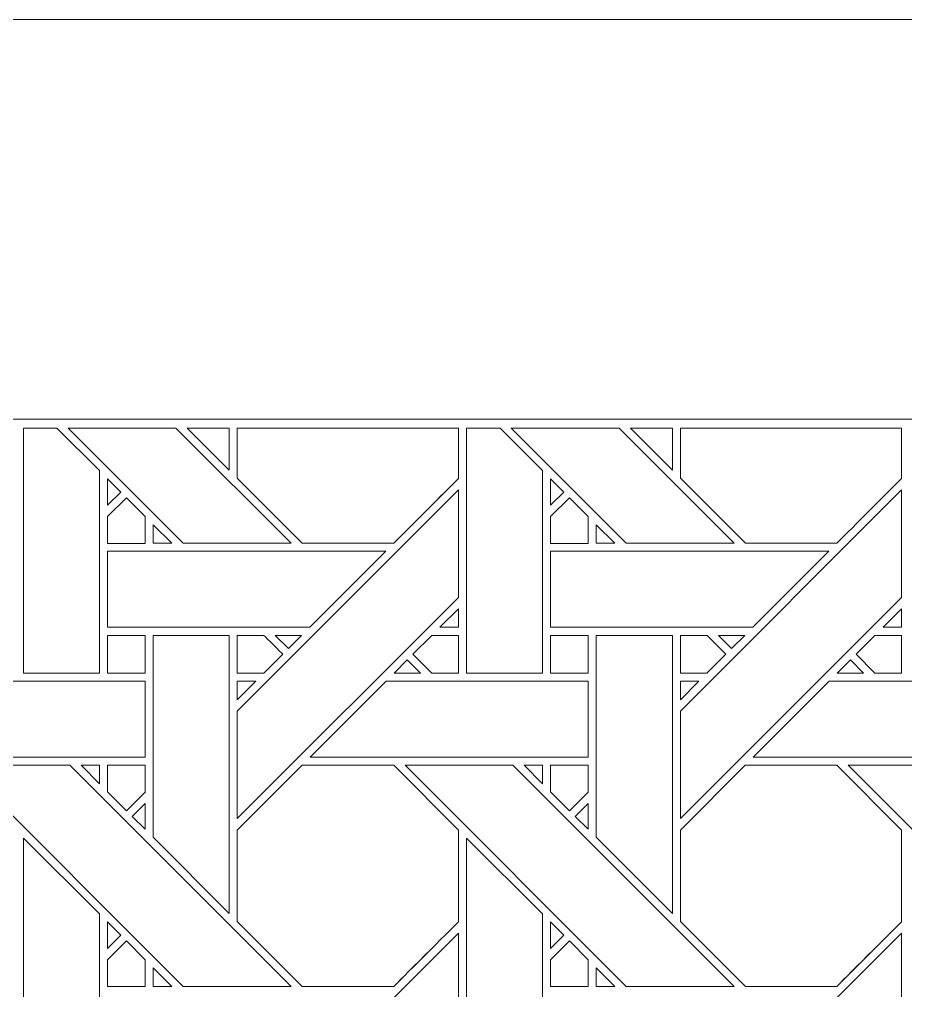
# Model space of a CAD drawing. Header units: inches. Extents: x 4.4 to 20.4, y 1.1 to 17.1.
# Drawn here: x 14.051 to 15.949, y 15.016 to 17.095 of the extents above; entities that cross this region are included whole.
import ezdxf

# ---------------------------------------------------------------- set-up
doc = ezdxf.new("R2010")
doc.units = ezdxf.units.IN
doc.header["$MEASUREMENT"] = 0
doc.layers.add('Design', color=7, linetype='Continuous', lineweight=0)

msp = doc.modelspace()

# ---------------------------------------------------------------- linework, layer by layer
at = {"layer": 'Design'}
for points, knots in [([(4.3829, 17.0948), (4.3829, 17.0948), (4.3829, 1.0948), (4.3829, 1.0948), (4.3829, 1.0948), (20.3829, 1.0948), (20.3829, 1.0948), (20.3829, 1.0948), (20.3829, 17.0948), (20.3829, 17.0948), (20.3829, 17.0948), (4.3829, 17.0948), (4.3829, 17.0948)], [0, 0, 0, 0, 1, 1, 1, 2, 2, 2, 3, 3, 3, 4, 4, 4, 4]), ([(19.3728, 16.2388), (19.3728, 16.2388), (5.2388, 16.2388), (5.2388, 16.2388), (5.2388, 16.2388), (5.2388, 1.9507), (5.2388, 1.9507), (5.2388, 1.9507), (19.5269, 1.9507), (19.5269, 1.9507), (19.5269, 1.9507), (19.5269, 16.2388), (19.5269, 16.2388), (19.5269, 16.2388), (19.3728, 16.2388), (19.3728, 16.2388)], [0, 0, 0, 0, 1, 1, 1, 2, 2, 2, 3, 3, 3, 4, 4, 4, 5, 5, 5, 5]), ([(14.1318, 16.2198), (14.1318, 16.2198), (14.2227, 16.1292), (14.2227, 16.1292), (14.2227, 16.1292), (14.2227, 15.6955), (14.2227, 15.6955), (14.2227, 15.6955), (14.0599, 15.6955), (14.0599, 15.6955), (14.0599, 15.6955), (14.0599, 16.2198), (14.0599, 16.2198), (14.0599, 16.2198), (14.1318, 16.2198), (14.1318, 16.2198)], [0, 0, 0, 0, 1, 1, 1, 2, 2, 2, 3, 3, 3, 4, 4, 4, 5, 5, 5, 5]), ([(14.6329, 15.9735), (14.6329, 15.9735), (14.4018, 15.9735), (14.4018, 15.9735), (14.4018, 15.9735), (14.1556, 16.2198), (14.1556, 16.2198), (14.1556, 16.2198), (14.3866, 16.2198), (14.3866, 16.2198), (14.3866, 16.2198), (14.6329, 15.9735), (14.6329, 15.9735)], [0, 0, 0, 0, 1, 1, 1, 2, 2, 2, 3, 3, 3, 4, 4, 4, 4]), ([(14.5007, 16.2198), (14.5007, 16.2198), (14.5007, 16.1299), (14.5007, 16.1299), (14.5007, 16.1299), (14.4108, 16.2198), (14.4108, 16.2198), (14.4108, 16.2198), (14.5007, 16.2198), (14.5007, 16.2198)], [0, 0, 0, 0, 1, 1, 1, 2, 2, 2, 3, 3, 3, 3]), ([(14.9915, 16.2198), (14.9915, 16.2198), (14.9915, 16.1123), (14.9915, 16.1123), (14.9737, 16.0943), (14.8618, 15.9826), (14.8528, 15.9736), (14.8528, 15.9736), (14.6571, 15.9736), (14.6571, 15.9736), (14.6571, 15.9736), (14.5179, 16.1128), (14.5179, 16.1128), (14.5179, 16.1128), (14.5179, 16.2198), (14.5179, 16.2198), (14.5179, 16.2198), (14.9915, 16.2198), (14.9915, 16.2198)], [0, 0, 0, 0, 1, 1, 1, 2, 2, 2, 3, 3, 3, 4, 4, 4, 5, 5, 5, 6, 6, 6, 6]), ([(14.9915, 16.2198), (14.9915, 16.2198), (14.9915, 16.1123), (14.9915, 16.1123), (14.9737, 16.0943), (14.8617, 15.9825), (14.8528, 15.9736), (14.8528, 15.9736), (14.6571, 15.9736), (14.6571, 15.9736), (14.6571, 15.9736), (14.5179, 16.1128), (14.5179, 16.1128), (14.5179, 16.1128), (14.5179, 16.2198), (14.5179, 16.2198), (14.5179, 16.2198), (14.9915, 16.2198), (14.9915, 16.2198)], [0, 0, 0, 0, 1, 1, 1, 2, 2, 2, 3, 3, 3, 4, 4, 4, 5, 5, 5, 6, 6, 6, 6]), ([(15.0805, 16.2198), (15.0805, 16.2198), (15.1714, 16.1292), (15.1714, 16.1292), (15.1714, 16.1292), (15.1714, 15.6955), (15.1714, 15.6955), (15.1714, 15.6955), (15.0087, 15.6955), (15.0087, 15.6955), (15.0087, 15.6955), (15.0087, 16.2198), (15.0087, 16.2198), (15.0087, 16.2198), (15.0805, 16.2198), (15.0805, 16.2198)], [0, 0, 0, 0, 1, 1, 1, 2, 2, 2, 3, 3, 3, 4, 4, 4, 5, 5, 5, 5]), ([(15.5816, 15.9735), (15.5816, 15.9735), (15.3506, 15.9735), (15.3506, 15.9735), (15.3506, 15.9735), (15.1043, 16.2198), (15.1043, 16.2198), (15.1043, 16.2198), (15.3353, 16.2198), (15.3353, 16.2198), (15.3353, 16.2198), (15.5816, 15.9735), (15.5816, 15.9735)], [0, 0, 0, 0, 1, 1, 1, 2, 2, 2, 3, 3, 3, 4, 4, 4, 4]), ([(15.4494, 16.2198), (15.4494, 16.2198), (15.4494, 16.1299), (15.4494, 16.1299), (15.4494, 16.1299), (15.3596, 16.2198), (15.3596, 16.2198), (15.3596, 16.2198), (15.4494, 16.2198), (15.4494, 16.2198)], [0, 0, 0, 0, 1, 1, 1, 2, 2, 2, 3, 3, 3, 3]), ([(15.9403, 16.2198), (15.9403, 16.2198), (15.9403, 16.1123), (15.9403, 16.1123), (15.9225, 16.0943), (15.8105, 15.9826), (15.8016, 15.9736), (15.8016, 15.9736), (15.6058, 15.9736), (15.6058, 15.9736), (15.6058, 15.9736), (15.4666, 16.1128), (15.4666, 16.1128), (15.4666, 16.1128), (15.4666, 16.2198), (15.4666, 16.2198), (15.4666, 16.2198), (15.9403, 16.2198), (15.9403, 16.2198)], [0, 0, 0, 0, 1, 1, 1, 2, 2, 2, 3, 3, 3, 4, 4, 4, 5, 5, 5, 6, 6, 6, 6]), ([(15.9403, 16.2198), (15.9403, 16.2198), (15.9403, 16.1123), (15.9403, 16.1123), (15.9224, 16.0943), (15.8105, 15.9826), (15.8016, 15.9736), (15.8016, 15.9736), (15.6058, 15.9736), (15.6058, 15.9736), (15.6058, 15.9736), (15.4666, 16.1128), (15.4666, 16.1128), (15.4666, 16.1128), (15.4666, 16.2198), (15.4666, 16.2198), (15.4666, 16.2198), (15.9403, 16.2198), (15.9403, 16.2198)], [0, 0, 0, 0, 1, 1, 1, 2, 2, 2, 3, 3, 3, 4, 4, 4, 5, 5, 5, 6, 6, 6, 6]), ([(14.24, 16.0549), (14.24, 16.0549), (14.24, 16.1117), (14.24, 16.1117), (14.24, 16.1117), (14.2682, 16.0831), (14.2682, 16.0831), (14.2682, 16.0831), (14.24, 16.0549), (14.24, 16.0549)], [0, 0, 0, 0, 1, 1, 1, 2, 2, 2, 3, 3, 3, 3]), ([(15.1887, 16.0549), (15.1887, 16.0549), (15.1887, 16.1117), (15.1887, 16.1117), (15.1887, 16.1117), (15.2169, 16.0831), (15.2169, 16.0831), (15.2169, 16.0831), (15.1887, 16.0549), (15.1887, 16.0549)], [0, 0, 0, 0, 1, 1, 1, 2, 2, 2, 3, 3, 3, 3]), ([(14.24, 15.9733), (14.24, 15.9733), (14.24, 16.0306), (14.24, 16.0306), (14.24, 16.0306), (14.2803, 16.071), (14.2803, 16.071), (14.2803, 16.071), (14.3207, 16.0306), (14.3207, 16.0306), (14.3207, 16.0306), (14.3207, 15.9733), (14.3207, 15.9733), (14.3207, 15.9733), (14.24, 15.9733), (14.24, 15.9733)], [0, 0, 0, 0, 1, 1, 1, 2, 2, 2, 3, 3, 3, 4, 4, 4, 5, 5, 5, 5]), ([(14.2803, 16.071), (14.2803, 16.071), (14.3207, 16.0306), (14.3207, 16.0306), (14.3207, 16.0306), (14.3207, 15.9733), (14.3207, 15.9733), (14.3207, 15.9733), (14.24, 15.9733), (14.24, 15.9733), (14.24, 15.9733), (14.24, 16.0306), (14.24, 16.0306), (14.24, 16.0306), (14.2803, 16.071), (14.2803, 16.071)], [0, 0, 0, 0, 1, 1, 1, 2, 2, 2, 3, 3, 3, 4, 4, 4, 5, 5, 5, 5]), ([(14.9915, 15.8577), (14.9915, 15.8577), (14.5179, 15.3841), (14.5179, 15.3841), (14.5179, 15.3841), (14.5179, 15.6142), (14.5179, 15.6142), (14.5179, 15.6142), (14.9915, 16.0878), (14.9915, 16.0878), (14.9915, 16.0878), (14.9915, 15.8577), (14.9915, 15.8577)], [0, 0, 0, 0, 1, 1, 1, 2, 2, 2, 3, 3, 3, 4, 4, 4, 4]), ([(15.1887, 15.9733), (15.1887, 15.9733), (15.1887, 16.0306), (15.1887, 16.0306), (15.1887, 16.0306), (15.2291, 16.071), (15.2291, 16.071), (15.2291, 16.071), (15.2694, 16.0306), (15.2694, 16.0306), (15.2694, 16.0306), (15.2694, 15.9733), (15.2694, 15.9733), (15.2694, 15.9733), (15.1887, 15.9733), (15.1887, 15.9733)], [0, 0, 0, 0, 1, 1, 1, 2, 2, 2, 3, 3, 3, 4, 4, 4, 5, 5, 5, 5]), ([(15.2291, 16.071), (15.2291, 16.071), (15.2694, 16.0306), (15.2694, 16.0306), (15.2694, 16.0306), (15.2694, 15.9733), (15.2694, 15.9733), (15.2694, 15.9733), (15.1887, 15.9733), (15.1887, 15.9733), (15.1887, 15.9733), (15.1887, 16.0306), (15.1887, 16.0306), (15.1887, 16.0306), (15.2291, 16.071), (15.2291, 16.071)], [0, 0, 0, 0, 1, 1, 1, 2, 2, 2, 3, 3, 3, 4, 4, 4, 5, 5, 5, 5]), ([(15.9403, 15.8577), (15.9403, 15.8577), (15.4666, 15.3841), (15.4666, 15.3841), (15.4666, 15.3841), (15.4666, 15.6142), (15.4666, 15.6142), (15.4666, 15.6142), (15.9403, 16.0878), (15.9403, 16.0878), (15.9403, 16.0878), (15.9403, 15.8577), (15.9403, 15.8577)], [0, 0, 0, 0, 1, 1, 1, 2, 2, 2, 3, 3, 3, 4, 4, 4, 4]), ([(14.3379, 15.9735), (14.3379, 15.9735), (14.3379, 16.0133), (14.3379, 16.0133), (14.3379, 16.0133), (14.3776, 15.9735), (14.3776, 15.9735), (14.3776, 15.9735), (14.3379, 15.9735), (14.3379, 15.9735)], [0, 0, 0, 0, 1, 1, 1, 2, 2, 2, 3, 3, 3, 3]), ([(15.2866, 15.9735), (15.2866, 15.9735), (15.2866, 16.0133), (15.2866, 16.0133), (15.2866, 16.0133), (15.3264, 15.9735), (15.3264, 15.9735), (15.3264, 15.9735), (15.2866, 15.9735), (15.2866, 15.9735)], [0, 0, 0, 0, 1, 1, 1, 2, 2, 2, 3, 3, 3, 3]), ([(14.8357, 15.9563), (14.8357, 15.9563), (14.673, 15.7936), (14.673, 15.7936), (14.673, 15.7936), (14.24, 15.7936), (14.24, 15.7936), (14.24, 15.7936), (14.24, 15.9563), (14.24, 15.9563), (14.24, 15.9563), (14.8357, 15.9563), (14.8357, 15.9563)], [0, 0, 0, 0, 1, 1, 1, 2, 2, 2, 3, 3, 3, 4, 4, 4, 4]), ([(15.7844, 15.9563), (15.7844, 15.9563), (15.6217, 15.7936), (15.6217, 15.7936), (15.6217, 15.7936), (15.1887, 15.7936), (15.1887, 15.7936), (15.1887, 15.7936), (15.1887, 15.9563), (15.1887, 15.9563), (15.1887, 15.9563), (15.7844, 15.9563), (15.7844, 15.9563)], [0, 0, 0, 0, 1, 1, 1, 2, 2, 2, 3, 3, 3, 4, 4, 4, 4]), ([(14.9517, 15.7936), (14.9517, 15.7936), (14.9915, 15.8334), (14.9915, 15.8334), (14.9915, 15.8334), (14.9915, 15.7936), (14.9915, 15.7936), (14.9915, 15.7936), (14.9517, 15.7936), (14.9517, 15.7936)], [0, 0, 0, 0, 1, 1, 1, 2, 2, 2, 3, 3, 3, 3]), ([(15.9005, 15.7936), (15.9005, 15.7936), (15.9403, 15.8333), (15.9403, 15.8333), (15.9403, 15.8333), (15.9403, 15.7936), (15.9403, 15.7936), (15.9403, 15.7936), (15.9005, 15.7936), (15.9005, 15.7936)], [0, 0, 0, 0, 1, 1, 1, 2, 2, 2, 3, 3, 3, 3]), ([(14.24, 15.6956), (14.24, 15.6956), (14.24, 15.7763), (14.24, 15.7763), (14.24, 15.7763), (14.3203, 15.7763), (14.3203, 15.7763), (14.3203, 15.7763), (14.3203, 15.6956), (14.3203, 15.6956), (14.3203, 15.6956), (14.24, 15.6956), (14.24, 15.6956)], [0, 0, 0, 0, 1, 1, 1, 2, 2, 2, 3, 3, 3, 4, 4, 4, 4]), ([(14.24, 15.6956), (14.24, 15.6956), (14.24, 15.7763), (14.24, 15.7763), (14.24, 15.7763), (14.3203, 15.7763), (14.3203, 15.7763), (14.3203, 15.7763), (14.3203, 15.6956), (14.3203, 15.6956), (14.3203, 15.6956), (14.24, 15.6956), (14.24, 15.6956)], [0, 0, 0, 0, 1, 1, 1, 2, 2, 2, 3, 3, 3, 4, 4, 4, 4]), ([(14.3378, 15.3441), (14.3378, 15.3441), (14.3378, 15.7763), (14.3378, 15.7763), (14.3378, 15.7763), (14.5007, 15.7763), (14.5007, 15.7763), (14.5007, 15.7763), (14.5007, 15.1812), (14.5007, 15.1812), (14.5007, 15.1812), (14.3378, 15.3441), (14.3378, 15.3441)], [0, 0, 0, 0, 1, 1, 1, 2, 2, 2, 3, 3, 3, 4, 4, 4, 4]), ([(14.5179, 15.6956), (14.5179, 15.6956), (14.5179, 15.7763), (14.5179, 15.7763), (14.5179, 15.7763), (14.5749, 15.7763), (14.5749, 15.7763), (14.5801, 15.7712), (14.6108, 15.7404), (14.6153, 15.736), (14.6153, 15.736), (14.5748, 15.6956), (14.5748, 15.6956), (14.5748, 15.6956), (14.5179, 15.6956), (14.5179, 15.6956)], [0, 0, 0, 0, 1, 1, 1, 2, 2, 2, 3, 3, 3, 4, 4, 4, 5, 5, 5, 5]), ([(14.6153, 15.736), (14.6153, 15.736), (14.5748, 15.6956), (14.5748, 15.6956), (14.5748, 15.6956), (14.5179, 15.6956), (14.5179, 15.6956), (14.5179, 15.6956), (14.5179, 15.7763), (14.5179, 15.7763), (14.5179, 15.7763), (14.5749, 15.7763), (14.5749, 15.7763), (14.5801, 15.7712), (14.6108, 15.7404), (14.6153, 15.736)], [0, 0, 0, 0, 1, 1, 1, 2, 2, 2, 3, 3, 3, 4, 4, 4, 5, 5, 5, 5]), ([(14.5993, 15.7763), (14.5993, 15.7763), (14.6557, 15.7763), (14.6557, 15.7763), (14.6557, 15.7763), (14.6275, 15.7481), (14.6275, 15.7481), (14.6275, 15.7481), (14.5993, 15.7763), (14.5993, 15.7763)], [0, 0, 0, 0, 1, 1, 1, 2, 2, 2, 3, 3, 3, 3]), ([(14.9344, 15.6956), (14.9344, 15.6956), (14.8941, 15.7359), (14.8941, 15.7359), (14.8941, 15.7359), (14.9345, 15.7764), (14.9345, 15.7764), (14.9345, 15.7764), (14.9915, 15.7764), (14.9915, 15.7764), (14.9915, 15.7764), (14.9915, 15.6956), (14.9915, 15.6956), (14.9915, 15.6956), (14.9344, 15.6956), (14.9344, 15.6956)], [0, 0, 0, 0, 1, 1, 1, 2, 2, 2, 3, 3, 3, 4, 4, 4, 5, 5, 5, 5]), ([(14.9915, 15.7764), (14.9915, 15.7764), (14.9915, 15.6956), (14.9915, 15.6956), (14.9915, 15.6956), (14.9344, 15.6956), (14.9344, 15.6956), (14.9344, 15.6956), (14.8941, 15.7359), (14.8941, 15.7359), (14.8941, 15.7359), (14.9345, 15.7764), (14.9345, 15.7764), (14.9345, 15.7764), (14.9915, 15.7764), (14.9915, 15.7764)], [0, 0, 0, 0, 1, 1, 1, 2, 2, 2, 3, 3, 3, 4, 4, 4, 5, 5, 5, 5]), ([(15.1887, 15.6956), (15.1887, 15.6956), (15.1887, 15.7763), (15.1887, 15.7763), (15.1887, 15.7763), (15.269, 15.7763), (15.269, 15.7763), (15.269, 15.7763), (15.269, 15.6956), (15.269, 15.6956), (15.269, 15.6956), (15.1887, 15.6956), (15.1887, 15.6956)], [0, 0, 0, 0, 1, 1, 1, 2, 2, 2, 3, 3, 3, 4, 4, 4, 4]), ([(15.1887, 15.6956), (15.1887, 15.6956), (15.1887, 15.7763), (15.1887, 15.7763), (15.1887, 15.7763), (15.269, 15.7763), (15.269, 15.7763), (15.269, 15.7763), (15.269, 15.6956), (15.269, 15.6956), (15.269, 15.6956), (15.1887, 15.6956), (15.1887, 15.6956)], [0, 0, 0, 0, 1, 1, 1, 2, 2, 2, 3, 3, 3, 4, 4, 4, 4]), ([(15.2865, 15.3441), (15.2865, 15.3441), (15.2865, 15.7763), (15.2865, 15.7763), (15.2865, 15.7763), (15.4494, 15.7763), (15.4494, 15.7763), (15.4494, 15.7763), (15.4494, 15.1812), (15.4494, 15.1812), (15.4494, 15.1812), (15.2865, 15.3441), (15.2865, 15.3441)], [0, 0, 0, 0, 1, 1, 1, 2, 2, 2, 3, 3, 3, 4, 4, 4, 4]), ([(15.4666, 15.6956), (15.4666, 15.6956), (15.4666, 15.7763), (15.4666, 15.7763), (15.4666, 15.7763), (15.5237, 15.7763), (15.5237, 15.7763), (15.5288, 15.7712), (15.5596, 15.7404), (15.564, 15.736), (15.564, 15.736), (15.5236, 15.6956), (15.5236, 15.6956), (15.5236, 15.6956), (15.4666, 15.6956), (15.4666, 15.6956)], [0, 0, 0, 0, 1, 1, 1, 2, 2, 2, 3, 3, 3, 4, 4, 4, 5, 5, 5, 5]), ([(15.5491, 15.7508), (15.5491, 15.7508), (15.564, 15.736), (15.564, 15.736), (15.564, 15.736), (15.5236, 15.6956), (15.5236, 15.6956), (15.5236, 15.6956), (15.4666, 15.6956), (15.4666, 15.6956), (15.4666, 15.6956), (15.4666, 15.7763), (15.4666, 15.7763), (15.4666, 15.7763), (15.5237, 15.7763), (15.5237, 15.7763), (15.5292, 15.7708), (15.5396, 15.7604), (15.5491, 15.7508)], [0, 0, 0, 0, 1, 1, 1, 2, 2, 2, 3, 3, 3, 4, 4, 4, 5, 5, 5, 6, 6, 6, 6]), ([(15.548, 15.7763), (15.548, 15.7763), (15.6045, 15.7763), (15.6045, 15.7763), (15.6045, 15.7763), (15.5762, 15.7481), (15.5762, 15.7481), (15.5762, 15.7481), (15.548, 15.7763), (15.548, 15.7763)], [0, 0, 0, 0, 1, 1, 1, 2, 2, 2, 3, 3, 3, 3]), ([(15.8832, 15.6956), (15.8832, 15.6956), (15.8428, 15.7359), (15.8428, 15.7359), (15.8428, 15.7359), (15.8832, 15.7764), (15.8832, 15.7764), (15.8832, 15.7764), (15.9403, 15.7764), (15.9403, 15.7764), (15.9403, 15.7764), (15.9403, 15.6956), (15.9403, 15.6956), (15.9403, 15.6956), (15.8832, 15.6956), (15.8832, 15.6956)], [0, 0, 0, 0, 1, 1, 1, 2, 2, 2, 3, 3, 3, 4, 4, 4, 5, 5, 5, 5]), ([(15.9403, 15.6956), (15.9403, 15.6956), (15.8832, 15.6956), (15.8832, 15.6956), (15.8832, 15.6956), (15.8428, 15.7359), (15.8428, 15.7359), (15.8428, 15.7359), (15.8832, 15.7764), (15.8832, 15.7764), (15.8832, 15.7764), (15.9403, 15.7764), (15.9403, 15.7764), (15.9403, 15.7764), (15.9403, 15.6956), (15.9403, 15.6956)], [0, 0, 0, 0, 1, 1, 1, 2, 2, 2, 3, 3, 3, 4, 4, 4, 5, 5, 5, 5]), ([(14.9102, 15.6955), (14.9102, 15.6955), (14.8537, 15.6955), (14.8537, 15.6955), (14.8537, 15.6955), (14.8819, 15.7238), (14.8819, 15.7238), (14.8819, 15.7238), (14.9102, 15.6955), (14.9102, 15.6955)], [0, 0, 0, 0, 1, 1, 1, 2, 2, 2, 3, 3, 3, 3]), ([(15.8024, 15.6955), (15.8024, 15.6955), (15.8307, 15.7238), (15.8307, 15.7238), (15.8307, 15.7238), (15.8589, 15.6955), (15.8589, 15.6955), (15.8589, 15.6955), (15.8024, 15.6955), (15.8024, 15.6955)], [0, 0, 0, 0, 1, 1, 1, 2, 2, 2, 3, 3, 3, 3]), ([(14.3203, 15.6784), (14.3203, 15.6784), (14.3203, 15.5155), (14.3203, 15.5155), (14.3203, 15.5155), (13.725, 15.5155), (13.725, 15.5155), (13.725, 15.5155), (13.8878, 15.6784), (13.8878, 15.6784), (13.8878, 15.6784), (14.3203, 15.6784), (14.3203, 15.6784)], [0, 0, 0, 0, 1, 1, 1, 2, 2, 2, 3, 3, 3, 4, 4, 4, 4]), ([(14.5577, 15.6784), (14.5577, 15.6784), (14.5179, 15.6385), (14.5179, 15.6385), (14.5179, 15.6385), (14.5179, 15.6784), (14.5179, 15.6784), (14.5179, 15.6784), (14.5577, 15.6784), (14.5577, 15.6784)], [0, 0, 0, 0, 1, 1, 1, 2, 2, 2, 3, 3, 3, 3]), ([(15.269, 15.6784), (15.269, 15.6784), (15.269, 15.5155), (15.269, 15.5155), (15.269, 15.5155), (14.6737, 15.5155), (14.6737, 15.5155), (14.6737, 15.5155), (14.8365, 15.6784), (14.8365, 15.6784), (14.8365, 15.6784), (15.269, 15.6784), (15.269, 15.6784)], [0, 0, 0, 0, 1, 1, 1, 2, 2, 2, 3, 3, 3, 4, 4, 4, 4]), ([(15.5064, 15.6784), (15.5064, 15.6784), (15.4666, 15.6385), (15.4666, 15.6385), (15.4666, 15.6385), (15.4666, 15.6784), (15.4666, 15.6784), (15.4666, 15.6784), (15.5064, 15.6784), (15.5064, 15.6784)], [0, 0, 0, 0, 1, 1, 1, 2, 2, 2, 3, 3, 3, 3]), ([(16.2177, 15.6784), (16.2177, 15.6784), (16.2177, 15.5155), (16.2177, 15.5155), (16.2177, 15.5155), (15.6224, 15.5155), (15.6224, 15.5155), (15.6224, 15.5155), (15.7853, 15.6784), (15.7853, 15.6784), (15.7853, 15.6784), (16.2177, 15.6784), (16.2177, 15.6784)], [0, 0, 0, 0, 1, 1, 1, 2, 2, 2, 3, 3, 3, 4, 4, 4, 4]), ([(14.6329, 15.0248), (14.6329, 15.0248), (14.4018, 15.0248), (14.4018, 15.0248), (14.4018, 15.0248), (13.9283, 15.4984), (13.9283, 15.4984), (13.9283, 15.4984), (14.1592, 15.4984), (14.1592, 15.4984), (14.1592, 15.4984), (14.6329, 15.0248), (14.6329, 15.0248)], [0, 0, 0, 0, 1, 1, 1, 2, 2, 2, 3, 3, 3, 4, 4, 4, 4]), ([(14.1833, 15.4984), (14.1833, 15.4984), (14.2228, 15.4984), (14.2228, 15.4984), (14.2228, 15.4984), (14.2228, 15.4586), (14.2228, 15.4586), (14.2228, 15.4586), (14.1833, 15.4984), (14.1833, 15.4984)], [0, 0, 0, 0, 1, 1, 1, 2, 2, 2, 3, 3, 3, 3]), ([(14.3203, 15.4985), (14.3203, 15.4985), (14.3203, 15.4409), (14.3203, 15.4409), (14.3203, 15.4409), (14.2803, 15.4009), (14.2803, 15.4009), (14.2803, 15.4009), (14.24, 15.4413), (14.24, 15.4413), (14.24, 15.4413), (14.24, 15.4985), (14.24, 15.4985), (14.24, 15.4985), (14.3203, 15.4985), (14.3203, 15.4985)], [0, 0, 0, 0, 1, 1, 1, 2, 2, 2, 3, 3, 3, 4, 4, 4, 5, 5, 5, 5]), ([(14.2803, 15.4009), (14.2803, 15.4009), (14.24, 15.4413), (14.24, 15.4413), (14.24, 15.4413), (14.24, 15.4985), (14.24, 15.4985), (14.24, 15.4985), (14.3203, 15.4985), (14.3203, 15.4985), (14.3203, 15.4985), (14.3203, 15.4409), (14.3203, 15.4409), (14.3203, 15.4409), (14.2803, 15.4009), (14.2803, 15.4009)], [0, 0, 0, 0, 1, 1, 1, 2, 2, 2, 3, 3, 3, 4, 4, 4, 5, 5, 5, 5]), ([(14.6566, 15.4985), (14.6566, 15.4985), (14.8528, 15.4985), (14.8528, 15.4985), (14.8528, 15.4985), (14.9915, 15.3597), (14.9915, 15.3597), (14.9915, 15.3597), (14.9915, 15.1635), (14.9915, 15.1635), (14.9737, 15.1456), (14.8618, 15.0339), (14.8528, 15.0248), (14.8528, 15.0248), (14.6571, 15.0248), (14.6571, 15.0248), (14.6571, 15.0248), (14.5179, 15.1641), (14.5179, 15.1641), (14.5179, 15.1641), (14.5179, 15.3597), (14.5179, 15.3597), (14.5179, 15.3597), (14.6566, 15.4985), (14.6566, 15.4985)], [0, 0, 0, 0, 1, 1, 1, 2, 2, 2, 3, 3, 3, 4, 4, 4, 5, 5, 5, 6, 6, 6, 7, 7, 7, 8, 8, 8, 8]), ([(14.9915, 15.3597), (14.9915, 15.3597), (14.9915, 15.1635), (14.9915, 15.1635), (14.9736, 15.1455), (14.8617, 15.0338), (14.8528, 15.0248), (14.8528, 15.0248), (14.6571, 15.0248), (14.6571, 15.0248), (14.6571, 15.0248), (14.5179, 15.1641), (14.5179, 15.1641), (14.5179, 15.1641), (14.5179, 15.3597), (14.5179, 15.3597), (14.5179, 15.3597), (14.6566, 15.4985), (14.6566, 15.4985), (14.6566, 15.4985), (14.8528, 15.4985), (14.8528, 15.4985), (14.8528, 15.4985), (14.9915, 15.3597), (14.9915, 15.3597)], [0, 0, 0, 0, 1, 1, 1, 2, 2, 2, 3, 3, 3, 4, 4, 4, 5, 5, 5, 6, 6, 6, 7, 7, 7, 8, 8, 8, 8]), ([(15.5816, 15.0248), (15.5816, 15.0248), (15.3505, 15.0248), (15.3505, 15.0248), (15.3505, 15.0248), (14.877, 15.4984), (14.877, 15.4984), (14.877, 15.4984), (15.1079, 15.4984), (15.1079, 15.4984), (15.1079, 15.4984), (15.5816, 15.0248), (15.5816, 15.0248)], [0, 0, 0, 0, 1, 1, 1, 2, 2, 2, 3, 3, 3, 4, 4, 4, 4]), ([(15.1321, 15.4984), (15.1321, 15.4984), (15.1715, 15.4984), (15.1715, 15.4984), (15.1715, 15.4984), (15.1715, 15.4586), (15.1715, 15.4586), (15.1715, 15.4586), (15.1321, 15.4984), (15.1321, 15.4984)], [0, 0, 0, 0, 1, 1, 1, 2, 2, 2, 3, 3, 3, 3]), ([(15.269, 15.4985), (15.269, 15.4985), (15.269, 15.4409), (15.269, 15.4409), (15.269, 15.4409), (15.2291, 15.4009), (15.2291, 15.4009), (15.2291, 15.4009), (15.1887, 15.4413), (15.1887, 15.4413), (15.1887, 15.4413), (15.1887, 15.4985), (15.1887, 15.4985), (15.1887, 15.4985), (15.269, 15.4985), (15.269, 15.4985)], [0, 0, 0, 0, 1, 1, 1, 2, 2, 2, 3, 3, 3, 4, 4, 4, 5, 5, 5, 5]), ([(15.2291, 15.4009), (15.2291, 15.4009), (15.1887, 15.4413), (15.1887, 15.4413), (15.1887, 15.4413), (15.1887, 15.4985), (15.1887, 15.4985), (15.1887, 15.4985), (15.269, 15.4985), (15.269, 15.4985), (15.269, 15.4985), (15.269, 15.4409), (15.269, 15.4409), (15.269, 15.4409), (15.2291, 15.4009), (15.2291, 15.4009)], [0, 0, 0, 0, 1, 1, 1, 2, 2, 2, 3, 3, 3, 4, 4, 4, 5, 5, 5, 5]), ([(15.6053, 15.4985), (15.6053, 15.4985), (15.8015, 15.4985), (15.8015, 15.4985), (15.8015, 15.4985), (15.9403, 15.3597), (15.9403, 15.3597), (15.9403, 15.3597), (15.9403, 15.1635), (15.9403, 15.1635), (15.9225, 15.1456), (15.8105, 15.0339), (15.8016, 15.0248), (15.8016, 15.0248), (15.6058, 15.0248), (15.6058, 15.0248), (15.6058, 15.0248), (15.4666, 15.1641), (15.4666, 15.1641), (15.4666, 15.1641), (15.4666, 15.3597), (15.4666, 15.3597), (15.4666, 15.3597), (15.6053, 15.4985), (15.6053, 15.4985)], [0, 0, 0, 0, 1, 1, 1, 2, 2, 2, 3, 3, 3, 4, 4, 4, 5, 5, 5, 6, 6, 6, 7, 7, 7, 8, 8, 8, 8]), ([(15.9403, 15.3597), (15.9403, 15.3597), (15.9403, 15.1635), (15.9403, 15.1635), (15.9223, 15.1454), (15.8104, 15.0337), (15.8016, 15.0248), (15.8016, 15.0248), (15.6058, 15.0248), (15.6058, 15.0248), (15.6058, 15.0248), (15.4666, 15.1641), (15.4666, 15.1641), (15.4666, 15.1641), (15.4666, 15.3597), (15.4666, 15.3597), (15.4666, 15.3597), (15.6053, 15.4985), (15.6053, 15.4985), (15.6053, 15.4985), (15.8015, 15.4985), (15.8015, 15.4985), (15.8015, 15.4985), (15.9403, 15.3597), (15.9403, 15.3597)], [0, 0, 0, 0, 1, 1, 1, 2, 2, 2, 3, 3, 3, 4, 4, 4, 5, 5, 5, 6, 6, 6, 7, 7, 7, 8, 8, 8, 8]), ([(16.5303, 15.0248), (16.5303, 15.0248), (16.2993, 15.0248), (16.2993, 15.0248), (16.2993, 15.0248), (15.8257, 15.4984), (15.8257, 15.4984), (15.8257, 15.4984), (16.0567, 15.4984), (16.0567, 15.4984), (16.0567, 15.4984), (16.5303, 15.0248), (16.5303, 15.0248)], [0, 0, 0, 0, 1, 1, 1, 2, 2, 2, 3, 3, 3, 4, 4, 4, 4]), ([(14.3203, 15.4166), (14.3203, 15.4166), (14.3203, 15.3614), (14.3203, 15.3614), (14.3203, 15.3614), (14.2925, 15.3888), (14.2925, 15.3888), (14.2925, 15.3888), (14.3203, 15.4166), (14.3203, 15.4166)], [0, 0, 0, 0, 1, 1, 1, 2, 2, 2, 3, 3, 3, 3]), ([(15.269, 15.4166), (15.269, 15.4166), (15.269, 15.3614), (15.269, 15.3614), (15.269, 15.3614), (15.2412, 15.3888), (15.2412, 15.3888), (15.2412, 15.3888), (15.269, 15.4166), (15.269, 15.4166)], [0, 0, 0, 0, 1, 1, 1, 2, 2, 2, 3, 3, 3, 3]), ([(14.0599, 14.7468), (14.0599, 14.7468), (14.0599, 15.3426), (14.0599, 15.3426), (14.0599, 15.3426), (14.2227, 15.1805), (14.2227, 15.1805), (14.2227, 15.1805), (14.2227, 14.7468), (14.2227, 14.7468), (14.2227, 14.7468), (14.0599, 14.7468), (14.0599, 14.7468)], [0, 0, 0, 0, 1, 1, 1, 2, 2, 2, 3, 3, 3, 4, 4, 4, 4]), ([(15.0087, 14.7468), (15.0087, 14.7468), (15.0087, 15.3426), (15.0087, 15.3426), (15.0087, 15.3426), (15.1714, 15.1805), (15.1714, 15.1805), (15.1714, 15.1805), (15.1714, 14.7468), (15.1714, 14.7468), (15.1714, 14.7468), (15.0087, 14.7468), (15.0087, 14.7468)], [0, 0, 0, 0, 1, 1, 1, 2, 2, 2, 3, 3, 3, 4, 4, 4, 4]), ([(14.24, 15.1062), (14.24, 15.1062), (14.24, 15.163), (14.24, 15.163), (14.24, 15.163), (14.2682, 15.1344), (14.2682, 15.1344), (14.2682, 15.1344), (14.24, 15.1062), (14.24, 15.1062)], [0, 0, 0, 0, 1, 1, 1, 2, 2, 2, 3, 3, 3, 3]), ([(15.1887, 15.1062), (15.1887, 15.1062), (15.1887, 15.163), (15.1887, 15.163), (15.1887, 15.163), (15.2169, 15.1344), (15.2169, 15.1344), (15.2169, 15.1344), (15.1887, 15.1062), (15.1887, 15.1062)], [0, 0, 0, 0, 1, 1, 1, 2, 2, 2, 3, 3, 3, 3]), ([(14.9915, 14.909), (14.9915, 14.909), (14.5179, 14.4354), (14.5179, 14.4354), (14.5179, 14.4354), (14.5179, 14.6655), (14.5179, 14.6655), (14.5179, 14.6655), (14.9915, 15.1391), (14.9915, 15.1391), (14.9915, 15.1391), (14.9915, 14.909), (14.9915, 14.909)], [0, 0, 0, 0, 1, 1, 1, 2, 2, 2, 3, 3, 3, 4, 4, 4, 4]), ([(15.9403, 14.909), (15.9403, 14.909), (15.4666, 14.4354), (15.4666, 14.4354), (15.4666, 14.4354), (15.4666, 14.6655), (15.4666, 14.6655), (15.4666, 14.6655), (15.9403, 15.1391), (15.9403, 15.1391), (15.9403, 15.1391), (15.9403, 14.909), (15.9403, 14.909)], [0, 0, 0, 0, 1, 1, 1, 2, 2, 2, 3, 3, 3, 4, 4, 4, 4]), ([(14.24, 15.0246), (14.24, 15.0246), (14.24, 15.0819), (14.24, 15.0819), (14.24, 15.0819), (14.2803, 15.1222), (14.2803, 15.1222), (14.2803, 15.1222), (14.3207, 15.0819), (14.3207, 15.0819), (14.3207, 15.0819), (14.3207, 15.0246), (14.3207, 15.0246), (14.3207, 15.0246), (14.24, 15.0246), (14.24, 15.0246)], [0, 0, 0, 0, 1, 1, 1, 2, 2, 2, 3, 3, 3, 4, 4, 4, 5, 5, 5, 5]), ([(14.2803, 15.1222), (14.2803, 15.1222), (14.3207, 15.0819), (14.3207, 15.0819), (14.3207, 15.0819), (14.3207, 15.0246), (14.3207, 15.0246), (14.3207, 15.0246), (14.24, 15.0246), (14.24, 15.0246), (14.24, 15.0246), (14.24, 15.0819), (14.24, 15.0819), (14.24, 15.0819), (14.2803, 15.1222), (14.2803, 15.1222)], [0, 0, 0, 0, 1, 1, 1, 2, 2, 2, 3, 3, 3, 4, 4, 4, 5, 5, 5, 5]), ([(15.1887, 15.0246), (15.1887, 15.0246), (15.1887, 15.0819), (15.1887, 15.0819), (15.1887, 15.0819), (15.2291, 15.1222), (15.2291, 15.1222), (15.2291, 15.1222), (15.2694, 15.0819), (15.2694, 15.0819), (15.2694, 15.0819), (15.2694, 15.0246), (15.2694, 15.0246), (15.2694, 15.0246), (15.1887, 15.0246), (15.1887, 15.0246)], [0, 0, 0, 0, 1, 1, 1, 2, 2, 2, 3, 3, 3, 4, 4, 4, 5, 5, 5, 5]), ([(15.2291, 15.1222), (15.2291, 15.1222), (15.2694, 15.0819), (15.2694, 15.0819), (15.2694, 15.0819), (15.2694, 15.0246), (15.2694, 15.0246), (15.2694, 15.0246), (15.1887, 15.0246), (15.1887, 15.0246), (15.1887, 15.0246), (15.1887, 15.0819), (15.1887, 15.0819), (15.1887, 15.0819), (15.2291, 15.1222), (15.2291, 15.1222)], [0, 0, 0, 0, 1, 1, 1, 2, 2, 2, 3, 3, 3, 4, 4, 4, 5, 5, 5, 5]), ([(14.3379, 15.0248), (14.3379, 15.0248), (14.3379, 15.0646), (14.3379, 15.0646), (14.3379, 15.0646), (14.3776, 15.0248), (14.3776, 15.0248), (14.3776, 15.0248), (14.3379, 15.0248), (14.3379, 15.0248)], [0, 0, 0, 0, 1, 1, 1, 2, 2, 2, 3, 3, 3, 3]), ([(15.2866, 15.0248), (15.2866, 15.0248), (15.2866, 15.0646), (15.2866, 15.0646), (15.2866, 15.0646), (15.3264, 15.0248), (15.3264, 15.0248), (15.3264, 15.0248), (15.2866, 15.0248), (15.2866, 15.0248)], [0, 0, 0, 0, 1, 1, 1, 2, 2, 2, 3, 3, 3, 3])]:
    msp.add_open_spline(points, degree=3, knots=knots, dxfattribs=at)

doc.saveas('drawing.dxf')
